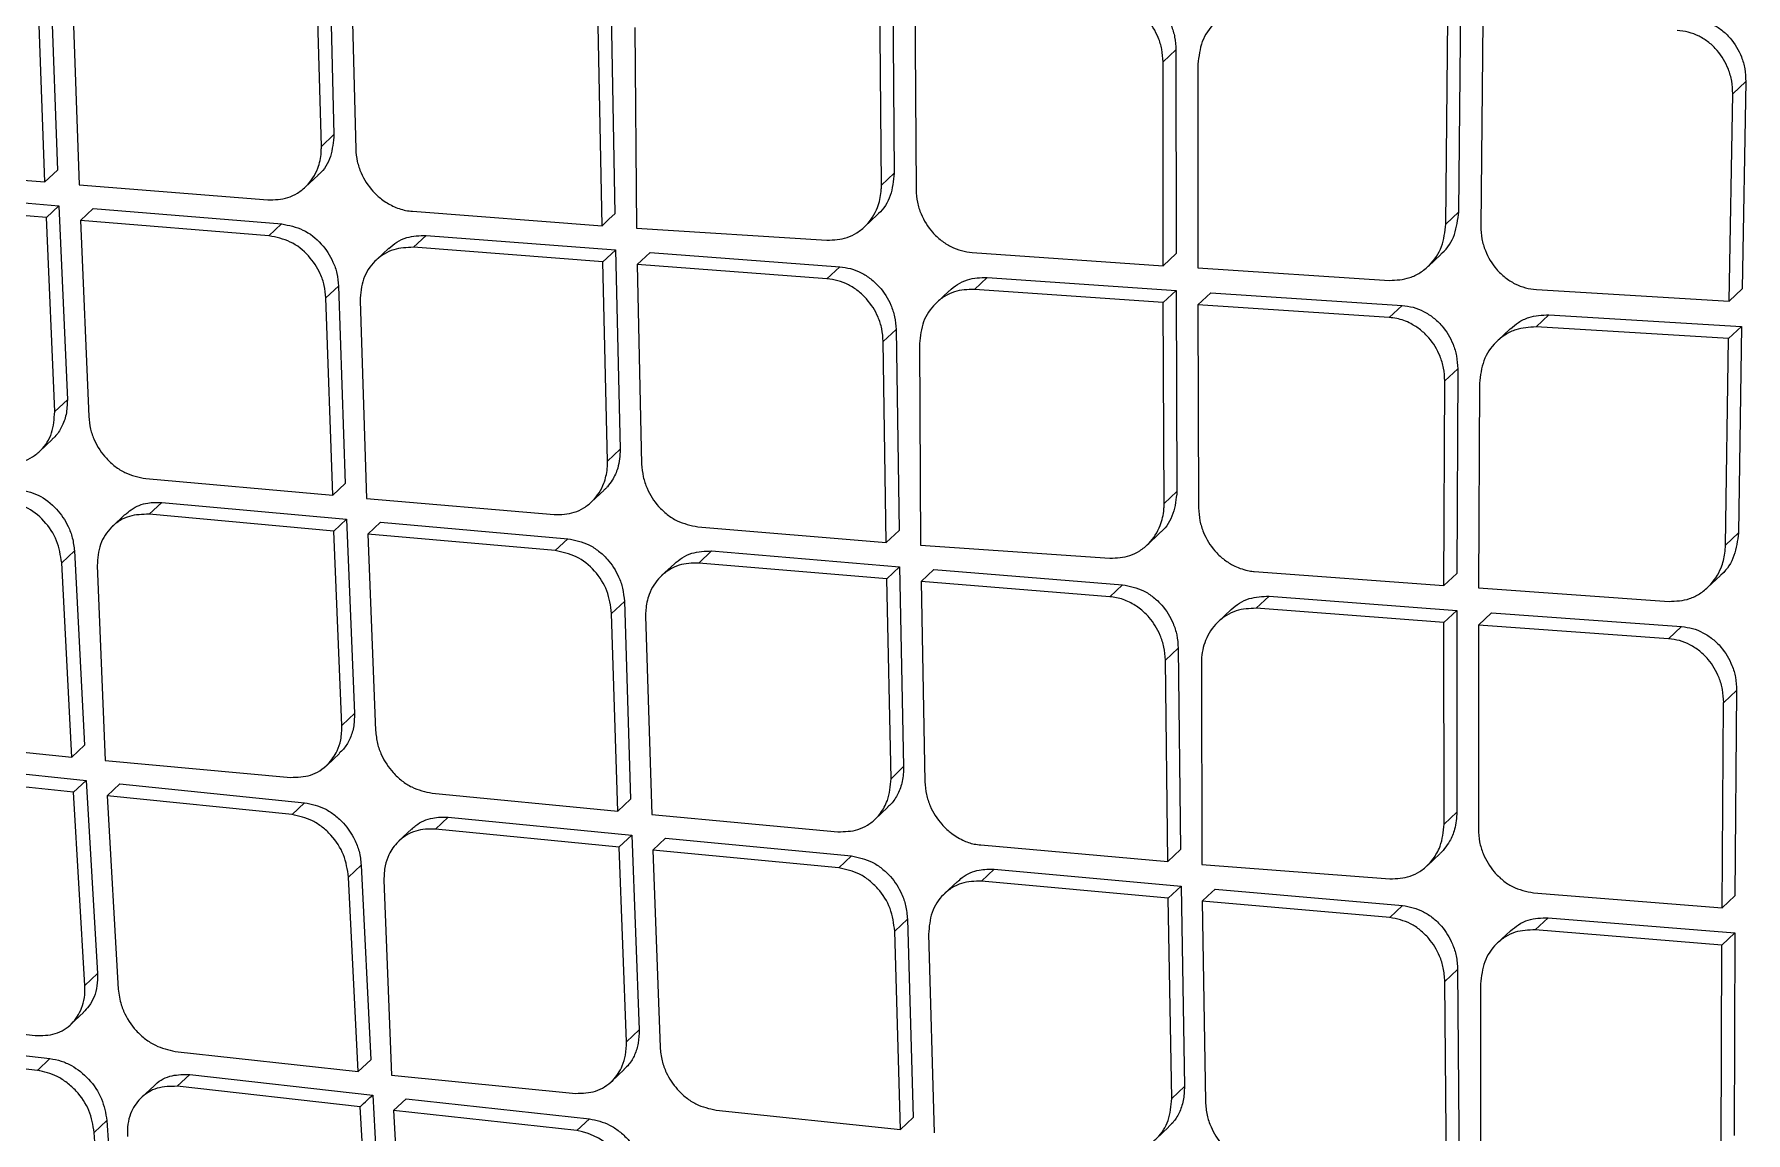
# Model space of a CAD drawing. Extents: x 0 to 84, y -21 to 126.
# Drawn here: x 71.677 to 73.112, y 62.772 to 63.693 of the extents above; entities that cross this region are included whole.
import ezdxf

# ---------------------------------------------------------------- set-up
doc = ezdxf.new("R2010")
doc.units = 0
doc.header["$MEASUREMENT"] = 0
doc.layers.add('1', color=4, linetype='Continuous')

# ---------------------------------------------------------------- blocks, each defined once
blk = doc.blocks.new('PRODIGY')
at = {"layer": '1', "color": 3, "linetype": 'Continuous', "lineweight": 25}
for p, q in [((71.9238, 63.7758), (71.9282, 63.6091)), ((71.9176, 63.5991), (71.9131, 63.7658)), ((71.9421, 63.7637), (71.9464, 63.5969)), ((71.6903, 63.7444), (71.6964, 63.5793)), ((72.3966, 63.7445), (72.398, 63.5766)), ((71.6858, 63.5693), (71.6797, 63.7344)), ((71.7085, 63.7322), (71.7145, 63.5669)), ((72.3872, 63.5665), (72.3858, 63.7343)), ((72.4151, 63.7325), (72.4163, 63.5628)), ((72.1605, 63.7106), (72.1637, 63.5427)), ((72.8714, 63.5442), (72.8731, 63.7167)), ((72.153, 63.5326), (72.1498, 63.7005)), ((72.1804, 63.6989), (72.1819, 63.5305)), ((72.8606, 63.534), (72.8622, 63.7064)), ((72.8917, 63.7048), (72.8899, 63.5322)), ((72.6234, 63.67), (72.6342, 63.6801)), ((72.6235, 63.4991), (72.6234, 63.67)), ((72.6342, 63.6801), (72.6343, 63.5093)), ((72.6527, 63.6682), (72.6526, 63.4972)), ((73.1011, 63.6432), (73.112, 63.6535)), ((73.112, 63.6535), (73.1089, 63.4797)), ((73.098, 63.4694), (73.1011, 63.6432)), ((71.9176, 63.5991), (71.9282, 63.6091)), ((71.5281, 63.5824), (71.6858, 63.5693)), ((71.6858, 63.5693), (71.6964, 63.5793)), ((71.7145, 63.5669), (71.8727, 63.5542)), ((71.9041, 63.565), (71.9148, 63.575)), ((72.3872, 63.5665), (72.398, 63.5766)), ((71.687, 63.5394), (71.531, 63.5526)), ((71.5416, 63.5626), (71.6976, 63.5494)), ((71.687, 63.5394), (71.6976, 63.5494)), ((71.694, 63.3767), (71.687, 63.5394)), ((71.6976, 63.5494), (71.7046, 63.3867)), ((71.7157, 63.537), (71.7263, 63.547)), ((71.7263, 63.547), (71.8844, 63.5341)), ((71.9941, 63.5447), (72.153, 63.5326)), ((72.373, 63.5316), (72.3838, 63.5417)), ((72.8606, 63.534), (72.8714, 63.5442)), ((71.7157, 63.537), (71.7225, 63.3726)), ((71.8737, 63.5241), (71.7157, 63.537)), ((71.8737, 63.5241), (71.8843, 63.5341)), ((71.9949, 63.5145), (72.0056, 63.5245)), ((72.0056, 63.5245), (72.1643, 63.5123)), ((72.1819, 63.5305), (72.3416, 63.5204)), ((71.9742, 63.5137), (71.9635, 63.5037)), ((72.1536, 63.5022), (71.9949, 63.5145)), ((72.1536, 63.5022), (72.1643, 63.5122)), ((72.1643, 63.5123), (72.1682, 63.3451)), ((72.1932, 63.5101), (72.1825, 63.5)), ((72.1932, 63.5101), (72.3523, 63.4982)), ((72.4634, 63.5101), (72.6235, 63.4991)), ((72.6235, 63.4991), (72.6343, 63.5093)), ((72.8456, 63.4984), (72.8564, 63.5086)), ((72.1575, 63.335), (72.1536, 63.5022)), ((72.3416, 63.4882), (72.1825, 63.5)), ((72.1825, 63.5), (72.1862, 63.3327)), ((72.3416, 63.4882), (72.3523, 63.4982)), ((72.6526, 63.4972), (72.8132, 63.4867)), ((71.9321, 63.482), (71.9214, 63.472)), ((71.9321, 63.482), (71.9377, 63.3164)), ((72.4652, 63.4792), (72.476, 63.4893)), ((72.476, 63.4893), (72.6343, 63.4783)), ((71.9271, 63.3065), (71.9214, 63.472)), ((71.9501, 63.4696), (71.9556, 63.3039)), ((72.4441, 63.4781), (72.4333, 63.468)), ((72.6236, 63.4682), (72.4652, 63.4792)), ((72.6343, 63.4783), (72.6236, 63.4682)), ((72.6243, 63.2997), (72.6236, 63.4682)), ((72.6343, 63.4783), (72.6351, 63.3098)), ((72.6526, 63.4662), (72.6634, 63.4763)), ((72.6526, 63.4662), (72.6532, 63.2959)), ((72.8131, 63.4555), (72.6526, 63.4662)), ((72.6634, 63.4763), (72.8239, 63.4657)), ((72.8131, 63.4555), (72.8239, 63.4657)), ((72.9365, 63.479), (73.098, 63.4694)), ((73.098, 63.4694), (73.1089, 63.4797)), ((72.9362, 63.4477), (72.947, 63.4579)), ((72.947, 63.4579), (73.1084, 63.4482)), ((72.3888, 63.4355), (72.3995, 63.4456)), ((72.3995, 63.4456), (72.402, 63.2771)), ((72.9146, 63.4462), (72.9038, 63.436)), ((73.0975, 63.4379), (72.9362, 63.4477)), ((73.095, 63.2647), (73.0975, 63.4379)), ((73.0975, 63.4379), (73.1084, 63.4482)), ((73.1084, 63.4482), (73.1059, 63.2749)), ((72.3913, 63.267), (72.3888, 63.4355)), ((72.4192, 63.4337), (72.42, 63.2647)), ((72.8597, 63.4024), (72.8705, 63.4125)), ((72.8705, 63.4126), (72.8698, 63.241)), ((72.859, 63.2309), (72.8597, 63.4024)), ((72.8888, 63.4005), (72.888, 63.2288)), ((71.694, 63.3767), (71.7046, 63.3867)), ((71.6812, 63.3433), (71.6919, 63.3533)), ((72.1575, 63.335), (72.1682, 63.3451)), ((71.7703, 63.3205), (71.9271, 63.3065)), ((71.9271, 63.3065), (71.9377, 63.3164)), ((72.1441, 63.3009), (72.1547, 63.3109)), ((72.6243, 63.2997), (72.6351, 63.3098)), ((71.7731, 63.2906), (71.7837, 63.3005)), ((71.7837, 63.3005), (71.9388, 63.2865)), ((71.9556, 63.3039), (72.1129, 63.2903)), ((71.7529, 63.2903), (71.7424, 63.2804)), ((71.9282, 63.2765), (71.7731, 63.2906)), ((71.9388, 63.2864), (71.9282, 63.2765)), ((71.9388, 63.2865), (71.9454, 63.1234)), ((71.9567, 63.2739), (71.9673, 63.2839)), ((71.9673, 63.2839), (72.1244, 63.2701)), ((72.2334, 63.2801), (72.3913, 63.267)), ((71.9348, 63.1134), (71.9282, 63.2765)), ((72.1137, 63.2601), (71.9567, 63.2739)), ((71.9567, 63.2739), (71.9631, 63.1091)), ((72.1137, 63.2601), (72.1244, 63.2701)), ((72.3913, 63.267), (72.402, 63.2771)), ((72.42, 63.2647), (72.5788, 63.2537)), ((72.6101, 63.2648), (72.6208, 63.2749)), ((73.1059, 63.2749), (73.095, 63.2647)), ((71.7105, 63.2598), (71.6999, 63.2499)), ((71.7105, 63.2598), (71.7189, 63.0969)), ((72.2342, 63.2497), (72.2448, 63.2598)), ((72.2448, 63.2598), (72.4025, 63.2466)), ((71.7083, 63.0869), (71.6999, 63.2499)), ((71.7297, 63.2475), (71.7364, 63.084)), ((72.2136, 63.2491), (72.2029, 63.2391)), ((72.3919, 63.2365), (72.2342, 63.2497)), ((72.3919, 63.2365), (72.4025, 63.2465)), ((72.3953, 63.0688), (72.3919, 63.2365)), ((72.4025, 63.2466), (72.4059, 63.0789)), ((72.4205, 63.2341), (72.4312, 63.2442)), ((72.4312, 63.2442), (72.5894, 63.2315)), ((72.6999, 63.2427), (72.859, 63.2309)), ((72.859, 63.2309), (72.8698, 63.241)), ((73.08, 63.2291), (73.0908, 63.2393)), ((72.4205, 63.2341), (72.4237, 63.0663)), ((72.5787, 63.2214), (72.4205, 63.2341)), ((72.5787, 63.2214), (72.5894, 63.2314)), ((72.7015, 63.2117), (72.7123, 63.2219)), ((72.7123, 63.2218), (72.8698, 63.21)), ((72.888, 63.2288), (73.0477, 63.2175)), ((72.161, 63.2075), (72.1717, 63.2175)), ((72.1663, 63.0416), (72.161, 63.2075)), ((72.1717, 63.2176), (72.1769, 63.0516)), ((72.6806, 63.2107), (72.6698, 63.2006)), ((72.859, 63.1998), (72.7015, 63.2117)), ((72.859, 63.1998), (72.8697, 63.2099)), ((72.8698, 63.21), (72.8698, 63.0408)), ((72.8987, 63.2078), (72.8879, 63.1977)), ((72.8987, 63.2078), (73.0582, 63.1964)), ((72.1895, 63.205), (72.1946, 63.0389)), ((72.8591, 63.0307), (72.859, 63.1998)), ((72.8879, 63.1977), (72.8878, 63.0267)), ((73.0474, 63.1862), (72.8879, 63.1977)), ((73.0474, 63.1862), (73.0582, 63.1964)), ((72.6361, 63.1783), (72.6254, 63.1683)), ((72.6361, 63.1784), (72.6381, 63.0093)), ((72.6274, 62.9993), (72.6254, 63.1683)), ((72.6556, 63.1663), (72.6559, 62.9968)), ((73.0936, 63.1326), (73.1044, 63.1427)), ((73.1044, 63.1428), (73.103, 62.9706)), ((73.0922, 62.9604), (73.0935, 63.1326)), ((71.5536, 63.1029), (71.7083, 63.0869)), ((71.7083, 63.0869), (71.7189, 63.0969)), ((71.566, 63.0835), (71.7205, 63.0673)), ((71.7364, 63.084), (71.8919, 63.0699)), ((71.9221, 63.08), (71.9327, 63.09)), ((72.3953, 63.0688), (72.4059, 63.0789)), ((71.7099, 63.0574), (71.5554, 63.0736)), ((71.7099, 63.0574), (71.7205, 63.0673)), ((71.7205, 63.0673), (71.7299, 62.9053)), ((71.738, 63.0545), (71.7486, 63.0644)), ((71.7486, 63.0644), (71.9035, 63.0486)), ((71.7194, 62.8954), (71.7099, 63.0574)), ((71.893, 63.0387), (71.738, 63.0545)), ((71.738, 63.0545), (71.7473, 62.8923)), ((72.0105, 63.0567), (72.1663, 63.0416)), ((72.1663, 63.0416), (72.1769, 63.0516)), ((71.893, 63.0387), (71.9035, 63.0486)), ((72.0133, 63.0266), (72.0239, 63.0366)), ((72.0239, 63.0366), (72.1779, 63.0215)), ((72.1946, 63.0389), (72.3508, 63.0243)), ((72.3818, 63.0347), (72.3926, 63.0449)), ((72.8591, 63.0307), (72.8698, 63.0408)), ((71.9932, 63.0265), (71.9827, 63.0166)), ((72.1673, 63.0115), (72.0133, 63.0266)), ((72.1779, 63.0215), (72.1673, 63.0116)), ((72.1779, 63.0215), (72.1841, 62.8581)), ((72.1735, 62.8481), (72.1673, 63.0115)), ((72.1956, 63.0088), (72.2062, 63.0188)), ((72.1956, 63.0088), (72.2016, 62.8436)), ((72.3516, 62.994), (72.1956, 63.0088)), ((72.2062, 63.0188), (72.3622, 63.004)), ((72.4705, 63.0133), (72.6274, 62.9993)), ((72.6274, 62.9993), (72.6381, 63.0093)), ((71.9404, 62.9863), (71.951, 62.9963)), ((71.951, 62.9963), (71.9591, 62.833)), ((72.3516, 62.994), (72.3622, 63.004)), ((72.4712, 62.9829), (72.4818, 62.9929)), ((72.4818, 62.9929), (72.6385, 62.9787)), ((72.6559, 62.9968), (72.8137, 62.9848)), ((72.8448, 62.9958), (72.8555, 63.0059)), ((71.9485, 62.8231), (71.9404, 62.9863)), ((71.97, 62.9838), (71.9765, 62.82)), ((72.4507, 62.9823), (72.4401, 62.9724)), ((72.6278, 62.9686), (72.4712, 62.9829)), ((72.6278, 62.9686), (72.6385, 62.9787)), ((72.6385, 62.9787), (72.6414, 62.8106)), ((72.6307, 62.8005), (72.6278, 62.9686)), ((72.8135, 62.9524), (72.6563, 62.9661)), ((72.6563, 62.9661), (72.659, 62.7978)), ((72.667, 62.9762), (72.8242, 62.9625)), ((72.934, 62.9731), (73.0922, 62.9604)), ((73.0922, 62.9604), (73.103, 62.9706)), ((72.409, 62.951), (72.3984, 62.941)), ((72.4091, 62.951), (72.4139, 62.7847)), ((72.8135, 62.9524), (72.8242, 62.9625)), ((72.9355, 62.942), (72.9463, 62.9522)), ((72.9463, 62.9521), (73.1028, 62.9394)), ((72.4032, 62.7747), (72.3984, 62.941)), ((72.4267, 62.9383), (72.4314, 62.7718)), ((72.9147, 62.9412), (72.904, 62.9311)), ((73.092, 62.9292), (72.9355, 62.942)), ((73.1028, 62.9394), (73.092, 62.9292)), ((73.1028, 62.9394), (73.1023, 62.7696)), ((73.0915, 62.7595), (73.092, 62.9292)), ((72.8597, 62.8988), (72.8704, 62.9089)), ((72.8704, 62.9089), (72.8718, 62.7394)), ((71.7194, 62.8954), (71.7299, 62.9053)), ((72.8611, 62.7293), (72.8597, 62.8988)), ((72.8897, 62.8967), (72.8895, 62.7266)), ((71.5245, 62.871), (71.6776, 62.8534)), ((71.7075, 62.8628), (71.7181, 62.8727)), ((71.5372, 62.8519), (71.69, 62.8341)), ((72.1735, 62.8481), (72.1841, 62.8581)), ((71.6795, 62.8241), (71.5267, 62.8419)), ((71.6795, 62.8241), (71.69, 62.8341)), ((71.7949, 62.8401), (71.9485, 62.8231)), ((71.7967, 62.8108), (71.8073, 62.8207)), ((71.8072, 62.8207), (71.9607, 62.8035)), ((71.9485, 62.8231), (71.9591, 62.833)), ((71.9765, 62.82), (72.1309, 62.8049)), ((72.1608, 62.8147), (72.1715, 62.8248)), ((71.7773, 62.8113), (71.7668, 62.8014)), ((71.9501, 62.7935), (71.7967, 62.8108)), ((72.6414, 62.8106), (72.6307, 62.8005)), ((71.9594, 62.6313), (71.9501, 62.7935)), ((71.9607, 62.8035), (71.9699, 62.6413)), ((71.978, 62.7904), (71.9886, 62.8004)), ((71.9886, 62.8004), (72.1424, 62.7835)), ((72.2486, 62.7908), (72.4032, 62.7747)), ((71.7272, 62.772), (71.7378, 62.782)), ((71.7378, 62.782), (71.7489, 62.6216)), ((71.978, 62.7904), (71.9871, 62.6281)), ((72.1318, 62.7736), (71.978, 62.7904)), ((72.1318, 62.7736), (72.1424, 62.7835)), ((72.4032, 62.7747), (72.4139, 62.7847)), ((72.6173, 62.7664), (72.6281, 62.7765)), ((71.7384, 62.6116), (71.7272, 62.772))]:
    blk.add_line(p, q, dxfattribs=at)
at = {"layer": '1', "color": 3, "linetype": 'Continuous', "lineweight": 25, "flags": 128}
for points in [[(72.153, 63.5326), (72.1589, 63.5383), (72.1637, 63.5427)], [(71.9348, 63.1134), (71.9407, 63.119), (71.9454, 63.1234)], [(72.667, 62.9762), (72.661, 62.9705), (72.6563, 62.9661)]]:
    blk.add_lwpolyline(points, dxfattribs=at)
at = {"layer": '1', "color": 3, "linetype": 'Continuous', "lineweight": 25}
blk.add_arc((72.1225, 62.7179), 0.0565, 3.0258, 80.4765, dxfattribs=at)
for points, knots in [([(65.9062, 66.8263), (66.0398, 66.6902), (66.3114, 66.4135), (66.7112, 66.0071), (67.0952, 65.617), (67.4487, 65.2582), (67.7716, 64.9305), (68.0462, 64.6519), (68.2761, 64.4186), (68.4654, 64.2264), (68.6359, 64.0533), (68.7883, 63.8985), (68.9326, 63.7518), (69.0977, 63.5839), (69.2992, 63.3791), (69.5434, 63.1306), (69.8182, 62.8509), (70.1236, 62.5399), (70.4595, 62.1977), (70.8181, 61.8321), (71.1983, 61.4444), (71.5992, 61.0358), (72.0275, 60.5996), (72.4687, 60.1506), (72.7675, 59.8472), (72.9142, 59.6983)], [0, 0, 0, 0, 0.057228, 0.116342, 0.171086, 0.221472, 0.267495, 0.309155, 0.33883, 0.365816, 0.390114, 0.411724, 0.431001, 0.451886, 0.482371, 0.517227, 0.556456, 0.600057, 0.648032, 0.700383, 0.753757, 0.811031, 0.872192, 0.937257, 1, 1, 1, 1]), ([(72.5872, 63.7329), (72.5903, 63.7325), (72.5965, 63.7317), (72.6055, 63.7282), (72.6137, 63.723), (72.6229, 63.7144), (72.6297, 63.7032), (72.6336, 63.6906), (72.634, 63.6837), (72.6342, 63.6801)], [0, 0, 0, 0, 0.126145, 0.251483, 0.376223, 0.500632, 0.732032, 0.861512, 1, 1, 1, 1]), ([(72.6234, 63.67), (72.6232, 63.6735), (72.6228, 63.6805), (72.6189, 63.693), (72.6121, 63.7042), (72.6029, 63.7128), (72.5947, 63.718), (72.5857, 63.7216), (72.5795, 63.7223), (72.5763, 63.7227)], [0, 0, 0, 0, 0.138518, 0.26799, 0.499416, 0.62345, 0.748291, 0.873741, 1, 1, 1, 1]), ([(72.7001, 63.7155), (72.6943, 63.7152), (72.6853, 63.7147), (72.6741, 63.7091), (72.6642, 63.7012), (72.6549, 63.6876), (72.6534, 63.6746), (72.6527, 63.6682)], [0, 0, 0, 0, 0.230023, 0.360615, 0.50137, 0.750535, 1, 1, 1, 1]), ([(73.1011, 63.6432), (73.101, 63.6468), (73.1007, 63.6538), (73.097, 63.6665), (73.0904, 63.6778), (73.0812, 63.6866), (73.073, 63.6918), (73.0639, 63.6953), (73.0576, 63.696), (73.0545, 63.6964)], [0, 0, 0, 0, 0.138527, 0.268006, 0.499403, 0.623285, 0.748093, 0.873539, 1, 1, 1, 1]), ([(73.0654, 63.7067), (73.0686, 63.7063), (73.0749, 63.7056), (73.0839, 63.7021), (73.0921, 63.6969), (73.1013, 63.6882), (73.108, 63.6769), (73.1116, 63.6641), (73.1119, 63.6571), (73.1121, 63.6535)], [0, 0, 0, 0, 0.126283, 0.251526, 0.376132, 0.500559, 0.731919, 0.861408, 1, 1, 1, 1]), ([(71.9282, 63.6091), (71.9276, 63.6029), (71.9265, 63.5904), (71.9199, 63.5792), (71.915, 63.5754), (71.9147, 63.5751)], [0, 0, 0, 0, 0.483343, 0.965816, 1, 1, 1, 1]), ([(71.8727, 63.5542), (71.8785, 63.5544), (71.8873, 63.5547), (71.898, 63.5598), (71.9074, 63.5673), (71.9149, 63.579), (71.9174, 63.5907), (71.9176, 63.5969), (71.9176, 63.5985), (71.9176, 63.599), (71.9176, 63.5991), (71.9176, 63.5991)], [0, 0, 0, 0, 0.234798, 0.36386, 0.50044, 0.749345, 0.934441, 0.982234, 0.994862, 0.999404, 1, 1, 1, 1]), ([(71.9464, 63.5969), (71.9467, 63.5934), (71.9473, 63.5867), (71.9515, 63.5743), (71.9586, 63.5633), (71.9683, 63.5543), (71.9776, 63.5487), (71.9865, 63.5455), (71.9921, 63.5449), (71.9941, 63.5447)], [0, 0, 0, 0, 0.137041, 0.266055, 0.499176, 0.625404, 0.770108, 0.921275, 1, 1, 1, 1]), ([(72.3416, 63.5204), (72.3474, 63.5207), (72.3563, 63.5211), (72.367, 63.5265), (72.3766, 63.5342), (72.3842, 63.5461), (72.3869, 63.5579), (72.3872, 63.5642), (72.3873, 63.5659), (72.3872, 63.5664), (72.3872, 63.5665)], [0, 0, 0, 0, 0.234056, 0.363369, 0.500653, 0.749567, 0.933327, 0.981359, 0.998109, 1, 1, 1, 1]), ([(72.398, 63.5766), (72.3973, 63.5702), (72.3959, 63.5576), (72.3891, 63.5461), (72.3841, 63.5421), (72.3837, 63.5418)], [0, 0, 0, 0, 0.480479, 0.959665, 1, 1, 1, 1]), ([(72.4163, 63.5628), (72.4165, 63.5593), (72.417, 63.5524), (72.421, 63.5399), (72.4279, 63.5288), (72.4372, 63.5201), (72.4454, 63.5149), (72.4543, 63.5113), (72.4604, 63.5105), (72.4634, 63.5101)], [0, 0, 0, 0, 0.137626, 0.26677, 0.498943, 0.625309, 0.750818, 0.875647, 1, 1, 1, 1]), ([(72.8563, 63.5087), (72.8567, 63.5091), (72.862, 63.5132), (72.869, 63.5249), (72.8706, 63.5378), (72.8714, 63.5442)], [0, 0, 0, 0, 0.042399, 0.520331, 1, 1, 1, 1]), ([(71.9214, 63.472), (71.9211, 63.4755), (71.9205, 63.4824), (71.9161, 63.4947), (71.9073, 63.5083), (71.892, 63.5204), (71.8798, 63.5229), (71.8737, 63.5241)], [0, 0, 0, 0, 0.141034, 0.271642, 0.500825, 0.750108, 1, 1, 1, 1]), ([(71.8844, 63.5341), (71.8904, 63.5329), (71.9026, 63.5305), (71.918, 63.5183), (71.9268, 63.5047), (71.9311, 63.4924), (71.9317, 63.4855), (71.9321, 63.482)], [0, 0, 0, 0, 0.249497, 0.499215, 0.728378, 0.858994, 1, 1, 1, 1]), ([(71.9743, 63.5136), (71.9764, 63.5155), (71.9808, 63.5193), (71.9912, 63.524), (72, 63.5243), (72.0056, 63.5245)], [0, 0, 0, 0, 0.251485, 0.520748, 1, 1, 1, 1]), ([(72.8132, 63.4867), (72.8191, 63.487), (72.8281, 63.4875), (72.8392, 63.493), (72.8491, 63.501), (72.8583, 63.5146), (72.8598, 63.5275), (72.8606, 63.534)], [0, 0, 0, 0, 0.233445, 0.36312, 0.501277, 0.750363, 1, 1, 1, 1]), ([(72.8899, 63.5322), (72.89, 63.5286), (72.8904, 63.5217), (72.8942, 63.509), (72.9009, 63.4978), (72.9101, 63.489), (72.9183, 63.4837), (72.9272, 63.4802), (72.9334, 63.4794), (72.9365, 63.479)], [0, 0, 0, 0, 0.137935, 0.267142, 0.498749, 0.625087, 0.750523, 0.875412, 1, 1, 1, 1]), ([(71.9949, 63.5145), (71.9892, 63.5143), (71.9804, 63.514), (71.9698, 63.5089), (71.9603, 63.5015), (71.9516, 63.4884), (71.9506, 63.4759), (71.9501, 63.4696)], [0, 0, 0, 0, 0.232694, 0.36249, 0.500956, 0.750269, 1, 1, 1, 1]), ([(72.3523, 63.4982), (72.3554, 63.4978), (72.3615, 63.497), (72.3704, 63.4934), (72.3785, 63.4882), (72.3877, 63.4797), (72.3946, 63.4686), (72.3987, 63.4561), (72.3992, 63.4492), (72.3995, 63.4456)], [0, 0, 0, 0, 0.125033, 0.249952, 0.37493, 0.500065, 0.729228, 0.859497, 1, 1, 1, 1]), ([(72.3888, 63.4355), (72.3885, 63.4391), (72.388, 63.446), (72.3839, 63.4585), (72.377, 63.4695), (72.3678, 63.4781), (72.3597, 63.4833), (72.3508, 63.4869), (72.3447, 63.4877), (72.3416, 63.4882)], [0, 0, 0, 0, 0.140418, 0.270618, 0.49955, 0.624431, 0.749607, 0.874719, 1, 1, 1, 1]), ([(72.4442, 63.478), (72.4464, 63.4799), (72.4509, 63.4838), (72.4615, 63.4887), (72.4703, 63.4891), (72.476, 63.4893)], [0, 0, 0, 0, 0.253258, 0.521719, 1, 1, 1, 1]), ([(72.4652, 63.4792), (72.4595, 63.479), (72.4506, 63.4787), (72.4398, 63.4734), (72.4302, 63.4658), (72.4212, 63.4527), (72.4199, 63.44), (72.4192, 63.4337)], [0, 0, 0, 0, 0.232777, 0.362597, 0.501137, 0.750359, 1, 1, 1, 1]), ([(72.8239, 63.4657), (72.827, 63.4653), (72.8331, 63.4646), (72.8421, 63.461), (72.8502, 63.4557), (72.8594, 63.447), (72.8661, 63.4358), (72.8699, 63.4232), (72.8703, 63.4162), (72.8705, 63.4126)], [0, 0, 0, 0, 0.125182, 0.250132, 0.375094, 0.500318, 0.729623, 0.859733, 1, 1, 1, 1]), ([(72.8597, 63.4024), (72.8595, 63.406), (72.8591, 63.413), (72.8552, 63.4257), (72.8485, 63.4369), (72.8394, 63.4455), (72.8303, 63.4513), (72.8214, 63.4548), (72.8152, 63.4554), (72.8131, 63.4555)], [0, 0, 0, 0, 0.140208, 0.27031, 0.499734, 0.625212, 0.74935, 0.915736, 1, 1, 1, 1]), ([(72.9147, 63.4461), (72.9169, 63.448), (72.9215, 63.452), (72.9322, 63.4571), (72.9412, 63.4576), (72.947, 63.4579)], [0, 0, 0, 0, 0.246987, 0.518453, 1, 1, 1, 1]), ([(72.9362, 63.4477), (72.9304, 63.4474), (72.9213, 63.4469), (72.9102, 63.4414), (72.9003, 63.4335), (72.891, 63.4199), (72.8896, 63.4069), (72.8888, 63.4005)], [0, 0, 0, 0, 0.231938, 0.362011, 0.501302, 0.750426, 1, 1, 1, 1]), ([(71.7046, 63.3867), (71.7044, 63.3824), (71.7042, 63.3743), (71.7002, 63.3639), (71.6959, 63.357), (71.6926, 63.3542), (71.6918, 63.3535)], [0, 0, 0, 0, 0.327699, 0.630306, 0.907846, 1, 1, 1, 1]), ([(71.6509, 63.333), (71.6566, 63.3332), (71.6653, 63.3335), (71.6756, 63.3385), (71.6846, 63.3456), (71.6928, 63.3583), (71.6936, 63.3705), (71.694, 63.3767)], [0, 0, 0, 0, 0.23898, 0.367136, 0.500728, 0.750118, 1, 1, 1, 1]), ([(71.7225, 63.3726), (71.7229, 63.3691), (71.7236, 63.3623), (71.728, 63.35), (71.7351, 63.3391), (71.7445, 63.3306), (71.7554, 63.3236), (71.7644, 63.3217), (71.7703, 63.3205)], [0, 0, 0, 0, 0.13962, 0.269661, 0.499979, 0.62819, 0.754417, 1, 1, 1, 1]), ([(72.9374, 59.7558), (72.937, 59.7562), (72.9338, 59.7596), (72.923, 59.771), (72.8846, 59.8115), (72.7414, 59.9628), (72.1845, 60.5521), (71.084, 61.7179), (70.0741, 62.7531), (69.4924, 63.3494)], [0, 0, 0, 0, 0.000353, 0.002828, 0.009436, 0.033986, 0.128384, 0.49802, 1, 1, 1, 1]), ([(72.1682, 63.3451), (72.1679, 63.3397), (72.1673, 63.3304), (72.1624, 63.3202), (72.1584, 63.3148), (72.1563, 63.3124), (72.1553, 63.3115), (72.155, 63.3112), (72.1546, 63.311)], [0, 0, 0, 0, 0.409456, 0.707623, 0.893889, 0.959958, 0.967952, 1, 1, 1, 1]), ([(72.1129, 63.2903), (72.1186, 63.2904), (72.1275, 63.2907), (72.138, 63.2958), (72.1474, 63.3032), (72.1526, 63.3114), (72.155, 63.318), (72.1559, 63.3209), (72.1571, 63.3258), (72.1575, 63.3308), (72.1576, 63.3339), (72.1575, 63.3347), (72.1575, 63.335), (72.1575, 63.335), (72.1575, 63.335)], [0, 0, 0, 0, 0.237346, 0.365698, 0.500202, 0.74898, 0.764463, 0.790565, 0.874582, 0.967238, 0.991108, 0.997422, 0.999716, 1, 1, 1, 1]), ([(72.1862, 63.3327), (72.1865, 63.3291), (72.1871, 63.3222), (72.1913, 63.3098), (72.1982, 63.2988), (72.2075, 63.2902), (72.2184, 63.2831), (72.2274, 63.2813), (72.2334, 63.2801)], [0, 0, 0, 0, 0.139694, 0.269708, 0.499803, 0.62757, 0.753653, 1, 1, 1, 1]), ([(71.6626, 63.3118), (71.6686, 63.3105), (71.6806, 63.308), (71.6958, 63.296), (71.7047, 63.2827), (71.7093, 63.2705), (71.7101, 63.2635), (71.7105, 63.2598)], [0, 0, 0, 0, 0.247259, 0.499033, 0.720628, 0.8532, 1, 1, 1, 1]), ([(72.6351, 63.3098), (72.6344, 63.3035), (72.6329, 63.2908), (72.6262, 63.2793), (72.6211, 63.2753), (72.6207, 63.275)], [0, 0, 0, 0, 0.479788, 0.957662, 1, 1, 1, 1]), ([(71.6999, 63.2499), (71.6989, 63.2562), (71.697, 63.2688), (71.6857, 63.2856), (71.67, 63.298), (71.658, 63.3006), (71.652, 63.3019)], [0, 0, 0, 0, 0.250026, 0.500073, 0.751777, 1, 1, 1, 1]), ([(71.753, 63.2901), (71.7547, 63.2916), (71.76, 63.2965), (71.7707, 63.3006), (71.7798, 63.3006), (71.7837, 63.3005)], [0, 0, 0, 0, 0.205716, 0.661581, 1, 1, 1, 1]), ([(72.5788, 63.2537), (72.5846, 63.254), (72.5935, 63.2544), (72.6042, 63.2598), (72.6137, 63.2674), (72.6213, 63.2794), (72.624, 63.2913), (72.6243, 63.2975), (72.6243, 63.2991), (72.6243, 63.2995), (72.6243, 63.2996), (72.6243, 63.2997), (72.6243, 63.2997), (72.6243, 63.2997)], [0, 0, 0, 0, 0.236139, 0.364928, 0.500624, 0.749565, 0.936417, 0.983675, 0.995712, 0.998834, 0.999661, 0.999968, 1, 1, 1, 1]), ([(72.6532, 63.2959), (72.6534, 63.2923), (72.6539, 63.2853), (72.6579, 63.2728), (72.6647, 63.2616), (72.6738, 63.2529), (72.683, 63.2469), (72.6917, 63.2438), (72.6977, 63.2427), (72.6996, 63.2427), (72.6999, 63.2427)], [0, 0, 0, 0, 0.139576, 0.269357, 0.498942, 0.625726, 0.749334, 0.925707, 0.990914, 1, 1, 1, 1]), ([(71.7731, 63.2906), (71.7675, 63.2905), (71.7588, 63.2903), (71.7485, 63.2855), (71.7394, 63.2784), (71.731, 63.2659), (71.7301, 63.2536), (71.7297, 63.2475)], [0, 0, 0, 0, 0.236358, 0.365182, 0.500746, 0.750146, 1, 1, 1, 1]), ([(72.1244, 63.2701), (72.1304, 63.2689), (72.1395, 63.267), (72.1503, 63.2599), (72.1594, 63.2515), (72.1664, 63.2406), (72.1707, 63.2282), (72.1713, 63.2212), (72.1717, 63.2176)], [0, 0, 0, 0, 0.247313, 0.373096, 0.4998, 0.724008, 0.855637, 1, 1, 1, 1]), ([(73.0477, 63.2175), (73.0536, 63.2178), (73.0627, 63.2182), (73.0737, 63.2238), (73.0836, 63.2316), (73.0912, 63.2434), (73.0946, 63.2559), (73.0949, 63.2624), (73.095, 63.2647)], [0, 0, 0, 0, 0.23475, 0.363854, 0.500674, 0.749437, 0.912043, 1, 1, 1, 1]), ([(73.1059, 63.2749), (73.1051, 63.2685), (73.1034, 63.2555), (73.0963, 63.2438), (73.0911, 63.2397), (73.0907, 63.2394)], [0, 0, 0, 0, 0.4814667, 0.9603101, 1, 1, 1, 1]), ([(72.161, 63.2075), (72.1602, 63.2139), (72.1584, 63.2267), (72.1474, 63.2437), (72.1319, 63.2563), (72.1198, 63.2588), (72.1137, 63.2601)], [0, 0, 0, 0, 0.250078, 0.49997, 0.751529, 1, 1, 1, 1]), ([(72.2137, 63.249), (72.2158, 63.2508), (72.2201, 63.2546), (72.2304, 63.2593), (72.2392, 63.2596), (72.2448, 63.2598)], [0, 0, 0, 0, 0.246385, 0.514878, 1, 1, 1, 1]), ([(72.2342, 63.2497), (72.2285, 63.2496), (72.2196, 63.2493), (72.2091, 63.2442), (72.1996, 63.2368), (72.1923, 63.2252), (72.1897, 63.2133), (72.1895, 63.207), (72.1895, 63.2052), (72.1895, 63.205)], [0, 0, 0, 0, 0.235342, 0.364281, 0.50046, 0.749499, 0.929886, 0.992848, 1, 1, 1, 1]), ([(72.6254, 63.1683), (72.6251, 63.1719), (72.6246, 63.179), (72.6205, 63.1915), (72.6138, 63.2025), (72.6044, 63.2115), (72.5951, 63.2173), (72.5863, 63.2206), (72.5806, 63.2212), (72.5787, 63.2214)], [0, 0, 0, 0, 0.143018, 0.2741, 0.499816, 0.62547, 0.769249, 0.921197, 1, 1, 1, 1]), ([(72.5894, 63.2315), (72.5955, 63.2303), (72.6046, 63.2285), (72.6154, 63.2213), (72.6245, 63.2127), (72.6313, 63.2016), (72.6354, 63.1891), (72.6359, 63.182), (72.6361, 63.1784)], [0, 0, 0, 0, 0.247391, 0.372783, 0.499018, 0.725343, 0.856712, 1, 1, 1, 1]), ([(72.6806, 63.2107), (72.6829, 63.2126), (72.6874, 63.2164), (72.6979, 63.2213), (72.7067, 63.2216), (72.7123, 63.2219)], [0, 0, 0, 0, 0.255105, 0.519565, 1, 1, 1, 1]), ([(72.7015, 63.2117), (72.6958, 63.2115), (72.6869, 63.2112), (72.6762, 63.2059), (72.6666, 63.1984), (72.6584, 63.1858), (72.6557, 63.1734), (72.6556, 63.167), (72.6556, 63.1663)], [0, 0, 0, 0, 0.234849, 0.364038, 0.500866, 0.749912, 0.972487, 1, 1, 1, 1]), ([(73.0583, 63.1964), (73.0613, 63.196), (73.0674, 63.1952), (73.0763, 63.1915), (73.0844, 63.1862), (73.0934, 63.1775), (73.1, 63.1663), (73.1039, 63.1536), (73.1042, 63.1465), (73.1044, 63.1428)], [0, 0, 0, 0, 0.124209, 0.248753, 0.373898, 0.499968, 0.727055, 0.857853, 1, 1, 1, 1]), ([(73.0936, 63.1326), (73.0934, 63.1363), (73.093, 63.1434), (73.0892, 63.156), (73.0826, 63.1673), (73.0736, 63.176), (73.0654, 63.1813), (73.0566, 63.185), (73.0505, 63.1858), (73.0474, 63.1862)], [0, 0, 0, 0, 0.142085, 0.272845, 0.499862, 0.625276, 0.750664, 0.87548, 1, 1, 1, 1]), ([(71.9162, 60.6501), (71.9144, 60.6477), (71.9107, 60.643), (71.9047, 60.6362), (71.8985, 60.6298), (71.892, 60.6236), (71.8852, 60.6177), (71.8781, 60.6121), (71.8707, 60.6068), (71.863, 60.6018), (71.855, 60.5971), (71.8467, 60.5927), (71.8382, 60.5886), (71.8135, 60.578), (71.7686, 60.5657), (71.6945, 60.561), (71.6088, 60.5696), (71.5275, 60.5884), (71.4576, 60.6101), (71.3842, 60.6366), (71.2871, 60.678), (71.1635, 60.7412), (71.0349, 60.8162), (70.9035, 60.9014), (70.7721, 60.9949), (70.6413, 61.0959), (70.5142, 61.2013), (70.3905, 61.3108), (70.2713, 61.423), (70.1553, 61.539), (70.0414, 61.66), (69.9301, 61.786), (69.8218, 61.9171), (69.7195, 62.0506), (69.6251, 62.1845), (69.5401, 62.3168), (69.466, 62.4455), (69.4048, 62.5682), (69.3568, 62.6831), (69.3223, 62.7888), (69.3016, 62.8835), (69.2943, 62.967), (69.2988, 63.0269), (69.3083, 63.0692), (69.3164, 63.0929), (69.3242, 63.1104), (69.3306, 63.1226), (69.3376, 63.1343), (69.3429, 63.1415), (69.3455, 63.1451)], [0, 0, 0, 0, 0.004846, 0.00969, 0.014534, 0.019379, 0.024226, 0.029076, 0.033931, 0.038791, 0.043658, 0.048532, 0.053415, 0.058308, 0.089235, 0.120012, 0.152032, 0.18434, 0.200734, 0.217099, 0.250018, 0.282937, 0.315683, 0.3481, 0.380014, 0.410781, 0.441715, 0.470949, 0.500015, 0.529147, 0.558258, 0.58875, 0.620001, 0.652036, 0.68433, 0.71708, 0.749997, 0.782917, 0.815661, 0.848077, 0.879993, 0.910754, 0.941692, 0.956519, 0.971325, 0.978527, 0.985704, 0.992861, 1, 1, 1, 1]), ([(71.9454, 63.1234), (71.9453, 63.1194), (71.9451, 63.1117), (71.9415, 63.1017), (71.9373, 63.0945), (71.9338, 63.0913), (71.9326, 63.0902)], [0, 0, 0, 0, 0.306479, 0.593792, 0.862035, 1, 1, 1, 1]), ([(71.8919, 63.0699), (71.8976, 63.0701), (71.9063, 63.0703), (71.9165, 63.0753), (71.9245, 63.0817), (71.9306, 63.0906), (71.9345, 63.1019), (71.9347, 63.1093), (71.9348, 63.1134)], [0, 0, 0, 0, 0.24145, 0.368657, 0.499844, 0.697314, 0.835599, 1, 1, 1, 1]), ([(71.9631, 63.1091), (71.9635, 63.1055), (71.9642, 63.0985), (71.9687, 63.0863), (71.9757, 63.0754), (71.985, 63.0669), (71.9958, 63.0598), (72.0047, 63.0579), (72.0105, 63.0567)], [0, 0, 0, 0, 0.144184, 0.275722, 0.499997, 0.629947, 0.756745, 1, 1, 1, 1]), ([(72.4059, 63.0789), (72.4058, 63.0747), (72.4054, 63.0666), (72.4014, 63.0561), (72.3969, 63.0489), (72.3934, 63.0459), (72.3924, 63.045)], [0, 0, 0, 0, 0.318968, 0.615613, 0.889895, 1, 1, 1, 1]), ([(71.7801, 60.8516), (71.7781, 60.8505), (71.7632, 60.8418), (71.723, 60.8327), (71.6678, 60.8279), (71.6093, 60.8323), (71.556, 60.8408), (71.4984, 60.855), (71.4367, 60.8745), (71.3715, 60.8993), (71.3081, 60.9273), (71.2486, 60.9565), (71.1949, 60.9848), (71.1384, 61.0166), (71.0832, 61.0495), (71.0287, 61.0839), (70.9739, 61.1201), (70.9136, 61.1618), (70.8467, 61.2104), (70.7747, 61.2653), (70.6993, 61.3256), (70.6192, 61.3927), (70.5412, 61.4614), (70.4714, 61.5257), (70.386, 61.6073), (70.2854, 61.7089), (70.152, 61.8543), (70.0336, 61.9952), (69.927, 62.1349), (69.8627, 62.2267), (69.821, 62.2899), (69.7969, 62.3275), (69.7715, 62.3687), (69.7471, 62.4099), (69.7274, 62.4448), (69.7162, 62.4652), (69.7069, 62.4825), (69.684, 62.5261), (69.6525, 62.5915), (69.6203, 62.6693), (69.5965, 62.7371), (69.5788, 62.8009), (69.5645, 62.8745), (69.5604, 62.9521), (69.571, 63.024), (69.5912, 63.058), (69.6001, 63.0729)], [0, 0, 0, 0, 0.0043841, 0.0331205, 0.0701719, 0.0913783, 0.1142203, 0.138694, 0.1604653, 0.1837971, 0.2086498, 0.225393, 0.2426575, 0.2604174, 0.2786437, 0.2935702, 0.3099985, 0.3278784, 0.3471458, 0.368964, 0.3909146, 0.4129376, 0.4389606, 0.4595471, 0.4749952, 0.5159129, 0.5522433, 0.603997, 0.6386969, 0.6742971, 0.6851693, 0.6955238, 0.7084411, 0.7228629, 0.7338137, 0.7412805, 0.742342, 0.7504288, 0.7832638, 0.8071537, 0.8317052, 0.8577553, 0.8817325, 0.9239756, 0.9666536, 1, 1, 1, 1]), ([(72.3508, 63.0243), (72.3565, 63.0244), (72.3654, 63.0246), (72.3759, 63.0297), (72.3836, 63.0358), (72.3889, 63.0431), (72.3941, 63.0541), (72.3948, 63.0625), (72.3953, 63.0688)], [0, 0, 0, 0, 0.239698, 0.367471, 0.500294, 0.664187, 0.750261, 1, 1, 1, 1]), ([(72.4237, 63.0663), (72.424, 63.0627), (72.4246, 63.0558), (72.4287, 63.0433), (72.4356, 63.0323), (72.4455, 63.0229), (72.4548, 63.0172), (72.4635, 63.014), (72.4687, 63.0135), (72.4705, 63.0133)], [0, 0, 0, 0, 0.140974, 0.268708, 0.501249, 0.625934, 0.787429, 0.924729, 1, 1, 1, 1]), ([(71.9404, 62.9863), (71.9395, 62.9926), (71.9375, 63.0052), (71.9281, 63.0195), (71.9185, 63.0284), (71.9077, 63.0355), (71.8988, 63.0374), (71.893, 63.0387)], [0, 0, 0, 0, 0.24981, 0.499495, 0.62808, 0.754577, 1, 1, 1, 1]), ([(71.9035, 63.0486), (71.9094, 63.0474), (71.9183, 63.0455), (71.9291, 63.0384), (71.938, 63.0302), (71.945, 63.0197), (71.9498, 63.0075), (71.9506, 63.0002), (71.951, 62.9963)], [0, 0, 0, 0, 0.243893, 0.370135, 0.498909, 0.709556, 0.844905, 1, 1, 1, 1]), ([(71.9934, 63.0263), (71.9945, 63.0275), (71.9993, 63.0321), (72.0098, 63.0366), (72.0195, 63.0366), (72.0239, 63.0366)], [0, 0, 0, 0, 0.147287, 0.61791, 1, 1, 1, 1]), ([(72.8699, 63.0408), (72.8695, 63.0359), (72.8688, 63.0273), (72.8645, 63.0171), (72.8602, 63.011), (72.8574, 63.0075), (72.8559, 63.0063), (72.8554, 63.006)], [0, 0, 0, 0, 0.366041, 0.647724, 0.844705, 0.95676, 1, 1, 1, 1]), ([(72.0133, 63.0266), (72.0076, 63.0266), (71.9989, 63.0264), (71.9887, 63.0216), (71.9806, 63.0153), (71.9744, 63.0065), (71.9704, 62.9953), (71.9702, 62.9878), (71.97, 62.9838)], [0, 0, 0, 0, 0.239157, 0.36693, 0.499873, 0.695525, 0.834242, 1, 1, 1, 1]), ([(72.8137, 62.9848), (72.8195, 62.985), (72.8283, 62.9854), (72.839, 62.9908), (72.8468, 62.9972), (72.8523, 63.0046), (72.8577, 63.0157), (72.8585, 63.0243), (72.8591, 63.0307)], [0, 0, 0, 0, 0.237883, 0.36615, 0.500422, 0.664234, 0.750402, 1, 1, 1, 1]), ([(72.8878, 63.0267), (72.888, 63.023), (72.8884, 63.016), (72.8924, 63.0034), (72.8991, 62.9922), (72.9081, 62.9834), (72.9189, 62.9762), (72.928, 62.9743), (72.934, 62.9731)], [0, 0, 0, 0, 0.141971, 0.272713, 0.499698, 0.628298, 0.75462, 1, 1, 1, 1]), ([(72.3984, 62.941), (72.3976, 62.9474), (72.3959, 62.9602), (72.3867, 62.9746), (72.3772, 62.9836), (72.3665, 62.9908), (72.3575, 62.9927), (72.3516, 62.994)], [0, 0, 0, 0, 0.249797, 0.499461, 0.627405, 0.753727, 1, 1, 1, 1]), ([(72.3622, 63.004), (72.3681, 63.0028), (72.3771, 63.0009), (72.3878, 62.9937), (72.3968, 62.9853), (72.4037, 62.9744), (72.4081, 62.962), (72.4087, 62.9548), (72.4091, 62.951)], [0, 0, 0, 0, 0.245073, 0.371137, 0.49919, 0.717319, 0.850678, 1, 1, 1, 1]), ([(72.4508, 62.9821), (72.4522, 62.9834), (72.4573, 62.9883), (72.468, 62.9928), (72.4776, 62.9929), (72.4818, 62.9929)], [0, 0, 0, 0, 0.16772, 0.6349576, 1, 1, 1, 1]), ([(72.4712, 62.9829), (72.4655, 62.9827), (72.4566, 62.9825), (72.4461, 62.9774), (72.4369, 62.9701), (72.4283, 62.9572), (72.4273, 62.9446), (72.4267, 62.9383)], [0, 0, 0, 0, 0.238016, 0.366416, 0.500851, 0.750108, 1, 1, 1, 1]), ([(72.8597, 62.8988), (72.8594, 62.9026), (72.8589, 62.9098), (72.8548, 62.9224), (72.8482, 62.9334), (72.8392, 62.942), (72.8285, 62.9493), (72.8195, 62.9511), (72.8134, 62.9524)], [0, 0, 0, 0, 0.146307, 0.278622, 0.500651, 0.627472, 0.75346, 1, 1, 1, 1]), ([(72.8242, 62.9625), (72.8302, 62.9613), (72.8392, 62.9594), (72.85, 62.9521), (72.8589, 62.9435), (72.8656, 62.9325), (72.8697, 62.9199), (72.8702, 62.9127), (72.8704, 62.9089)], [0, 0, 0, 0, 0.245875, 0.371805, 0.499387, 0.721184, 0.853543, 1, 1, 1, 1]), ([(72.9148, 62.9411), (72.9169, 62.9429), (72.9214, 62.9468), (72.9318, 62.9517), (72.9406, 62.952), (72.9463, 62.9522)], [0, 0, 0, 0, 0.248014, 0.514239, 1, 1, 1, 1]), ([(72.9355, 62.942), (72.9298, 62.9418), (72.9209, 62.9416), (72.9102, 62.9363), (72.9007, 62.9288), (72.8918, 62.9157), (72.8904, 62.903), (72.8897, 62.8967)], [0, 0, 0, 0, 0.236779, 0.365527, 0.500975, 0.750085, 1, 1, 1, 1]), ([(71.6776, 62.8534), (71.6834, 62.8534), (71.695, 62.8535), (71.7088, 62.8624), (71.7162, 62.874), (71.7194, 62.8853), (71.7194, 62.8919), (71.7194, 62.8954)], [0, 0, 0, 0, 0.248713, 0.499129, 0.726657, 0.857702, 1, 1, 1, 1]), ([(71.7299, 62.9053), (71.7299, 62.9019), (71.7299, 62.8951), (71.7273, 62.8859), (71.7234, 62.8783), (71.7196, 62.8745), (71.718, 62.8728)], [0, 0, 0, 0, 0.272618, 0.536202, 0.790835, 1, 1, 1, 1]), ([(71.7473, 62.8923), (71.7479, 62.8879), (71.7487, 62.8818), (71.751, 62.8758), (71.7542, 62.8681), (71.76, 62.8593), (71.7698, 62.8503), (71.7807, 62.8433), (71.7893, 62.8414), (71.7949, 62.8401)], [0, 0, 0, 0, 0.179355, 0.242907, 0.250515, 0.499913, 0.635217, 0.763822, 1, 1, 1, 1]), ([(72.1841, 62.8581), (72.184, 62.8543), (72.1838, 62.847), (72.1806, 62.8373), (72.1765, 62.8298), (72.1728, 62.8263), (72.1713, 62.8249)], [0, 0, 0, 0, 0.290773, 0.566851, 0.828216, 1, 1, 1, 1]), ([(71.69, 62.8341), (71.6932, 62.8335), (71.6993, 62.8324), (71.7106, 62.8273), (71.7233, 62.8173), (71.7345, 62.8007), (71.7367, 62.7882), (71.7378, 62.782)], [0, 0, 0, 0, 0.132801, 0.260191, 0.497678, 0.748715, 1, 1, 1, 1]), ([(72.1309, 62.8049), (72.1366, 62.805), (72.1453, 62.8052), (72.1554, 62.8102), (72.1636, 62.8167), (72.1697, 62.826), (72.1732, 62.8373), (72.1734, 62.8444), (72.1735, 62.8481)], [0, 0, 0, 0, 0.244064, 0.3706, 0.499872, 0.713811, 0.848003, 1, 1, 1, 1]), ([(72.2016, 62.8436), (72.202, 62.8398), (72.2028, 62.8326), (72.2073, 62.8203), (72.2143, 62.8096), (72.2233, 62.8011), (72.2341, 62.794), (72.2429, 62.7921), (72.2486, 62.7908)], [0, 0, 0, 0, 0.151552, 0.285572, 0.500059, 0.631929, 0.759366, 1, 1, 1, 1]), ([(71.7272, 62.772), (71.7261, 62.7783), (71.724, 62.7907), (71.7144, 62.805), (71.7046, 62.8139), (71.6938, 62.8209), (71.6851, 62.8229), (71.6795, 62.8242)], [0, 0, 0, 0, 0.249784, 0.499553, 0.63363, 0.761931, 1, 1, 1, 1]), ([(71.7774, 62.8111), (71.7778, 62.8116), (71.7817, 62.8159), (71.7917, 62.8207), (71.8022, 62.8207), (71.8072, 62.8207)], [0, 0, 0, 0, 0.055496, 0.550595, 1, 1, 1, 1]), ([(71.7967, 62.8108), (71.791, 62.8107), (71.7793, 62.8106), (71.7655, 62.8017), (71.758, 62.7901), (71.7549, 62.7789), (71.755, 62.7722), (71.755, 62.7688)], [0, 0, 0, 0, 0.245623, 0.499116, 0.727432, 0.858315, 1, 1, 1, 1]), ([(72.6414, 62.8106), (72.6412, 62.8066), (72.6409, 62.7988), (72.6372, 62.7886), (72.6328, 62.7811), (72.6291, 62.7779), (72.6279, 62.7767)], [0, 0, 0, 0, 0.305098, 0.591669, 0.859786, 1, 1, 1, 1]), ([(71.9501, 62.7935), (71.9521, 62.7954), (71.9556, 62.7987), (71.9591, 62.802), (71.9607, 62.8035)], [0, 0, 0, 0, 0.560018, 1, 1, 1, 1]), ([(72.5864, 62.7561), (72.5922, 62.7562), (72.601, 62.7564), (72.6115, 62.7615), (72.6206, 62.7688), (72.6291, 62.7816), (72.6302, 62.7942), (72.6307, 62.8005)], [0, 0, 0, 0, 0.242014, 0.369378, 0.50078, 0.749962, 1, 1, 1, 1]), ([(72.659, 62.7978), (72.6593, 62.794), (72.6599, 62.7869), (72.6641, 62.7744), (72.6709, 62.7634), (72.6799, 62.7548), (72.6906, 62.7475), (72.6995, 62.7456), (72.7054, 62.7444)], [0, 0, 0, 0, 0.147013, 0.279468, 0.499923, 0.630398, 0.757337, 1, 1, 1, 1]), ([(72.1424, 62.7835), (72.1482, 62.7823), (72.157, 62.7803), (72.1677, 62.7732), (72.1762, 62.7652), (72.1831, 62.755), (72.1881, 62.7429), (72.189, 62.7351), (72.1895, 62.7308)], [0, 0, 0, 0, 0.241757, 0.368677, 0.499278, 0.690599, 0.830645, 1, 1, 1, 1])]:
    blk.add_open_spline(points, degree=3, knots=knots, dxfattribs=at)

msp = doc.modelspace()

# ---------------------------------------------------------------- block references
at = {"layer": '1'}
msp.add_blockref('PRODIGY', (0, 0), dxfattribs=at)

doc.saveas('drawing.dxf')
